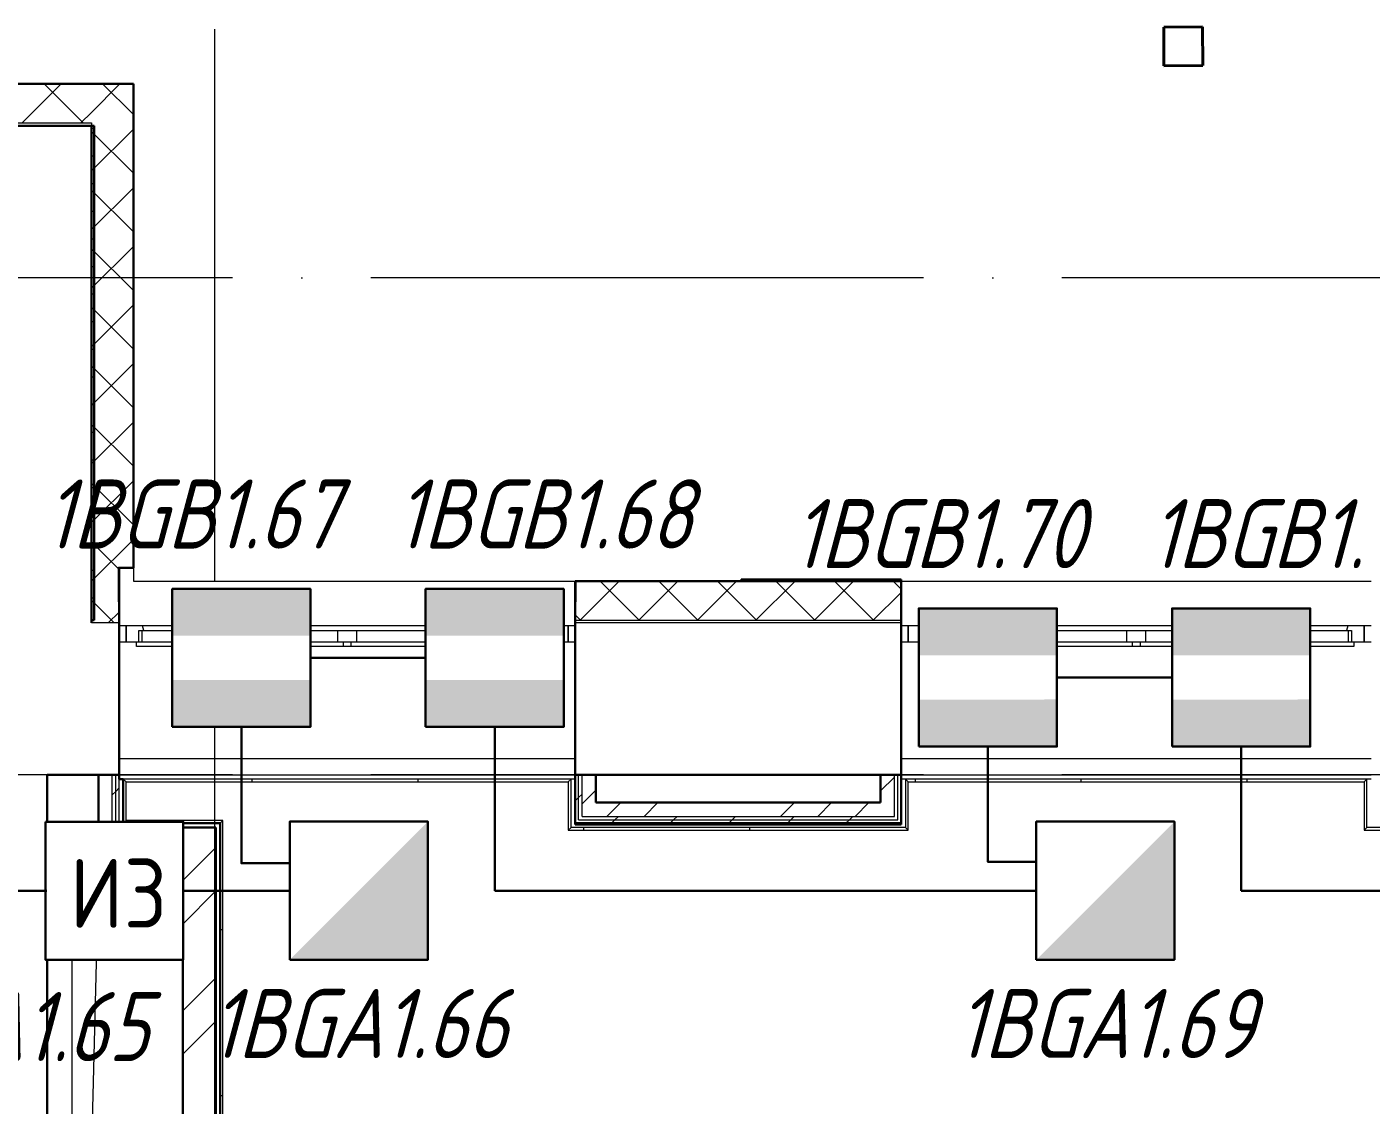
# Model space of a CAD drawing. Header units: millimetres. Extents: x -259793 to 1187961, y -549744 to 43070.
# Drawn here: x -41335 to -36471, y -6539 to -2636 of the extents above; entities that cross this region are included whole.
import ezdxf
from ezdxf.enums import TextEntityAlignment as Align

# ---------------------------------------------------------------- set-up
doc = ezdxf.new("R2010")
doc.units = ezdxf.units.MM
doc.linetypes.add('ADSK_Линия сетки', pattern=[25, 20, -2.5, 0, -2.5])
for name, color, linetype, lineweight in [('_ Окна', 7, 'Continuous', 9), ('RC-Извещатели_охранные', 5, 'Continuous', 30), ('RC-Прочее_оборудование', 5, 'Continuous', 30), ('лс', 5, 'Continuous', 30), ('Несущие колонны', 252, 'Continuous', 18), ('Ограждение', 252, 'Continuous', 9), ('Окна', 252, 'Continuous', 9), ('Оси', 252, 'Continuous', 9), ('Стены внутренние', 7, 'Continuous', 18), ('Стены наружные', 7, 'Continuous', 18), ('Стены штриховка', 7, 'Continuous', 9)]:
    doc.layers.add(name, color=color, linetype=linetype, lineweight=lineweight)
doc.layers.add('RC-Позиционные_обозначения', color=7, linetype='Continuous')
doc.styles.add('ISOCPEUR', font='isocpeur.ttf', dxfattribs={"width": 0.9, "height": 350})
doc.styles.add('RubezhCAD', font='', dxfattribs={"oblique": 10})
doc.styles.get("Standard").update_dxf_attribs({"font": ''})
doc.styles.get('RubezhCAD').set_extended_font_data('GOST type A')
doc.styles.get('Standard').set_extended_font_data('GOST type B')
pattern_1 = [(0, (-32119.8, 96), (0, 600), []), (90, (-32119.8, 96), (-600, 4e-14), [])]

# ---------------------------------------------------------------- blocks, each defined once
blk = doc.blocks.new('RC-UGO-IOZ-02')
at = {"layer": 'RC-Извещатели_охранные'}
blk.add_attdef('PSTN', text='', height=2.5, dxfattribs=at).set_placement((0.977, 2.603), align=Align.BOTTOM_LEFT)
blk.add_wipeout([(2.5, -2.5), (2.5, 2.5), (-2.5, 2.5), (-2.5, -2.5)]).dxf.layer = 'RC-Извещатели_охранные'
blk.add_wipeout([(-2.5, -2.5), (-2.5, 2.5), (2.5, 2.5), (2.5, -2.5)]).dxf.layer = 'RC-Извещатели_охранные'
h = blk.add_hatch(color=256, dxfattribs=at)
h.dxf.hatch_style = 1
h.paths.add_polyline_path([(2.5, -2.5), (2.5, 2.5), (0, 0), (-2.5, -2.5)])
blk.add_lwpolyline([(-2.5, -2.5), (2.5, -2.5), (2.5, 2.5), (-2.5, 2.5)], close=True, dxfattribs=at)
blk = doc.blocks.new('RC-UGO-IOM-02')
at = {"layer": 'RC-Извещатели_охранные'}
blk.add_point((0, 0), dxfattribs=at)
blk.add_attdef('PSTN', text='', height=2.5, dxfattribs=at).set_placement((0.977, 2.603), align=Align.BOTTOM_LEFT)
blk.add_wipeout([(2.5, -2.5), (2.5, 2.5), (-2.5, 2.5), (-2.5, -2.5)]).dxf.layer = 'RC-Извещатели_охранные'
blk.add_wipeout([(-2.5, -2.5), (-2.5, 2.5), (2.5, 2.5), (2.5, -2.5)]).dxf.layer = 'RC-Извещатели_охранные'
h = blk.add_hatch(color=256, dxfattribs=at)
h.dxf.hatch_style = 1
h.paths.add_polyline_path([(2.5, 0.8), (2.5, 2.506), (-2.5, 2.499), (-2.5, 0.8)])
h = blk.add_hatch(color=256, dxfattribs=at)
h.dxf.hatch_style = 1
h.paths.add_polyline_path([(2.5, -2.5), (2.5, -0.794), (-2.5, -0.801), (-2.5, -2.5)])
blk.add_lwpolyline([(-2.5, -2.5), (2.5, -2.5), (2.5, 2.5), (-2.5, 2.5)], close=True, dxfattribs=at)
blk = doc.blocks.new('RC-UGO-IZ-01')
at = {"layer": 'RC-Прочее_оборудование'}
blk.add_point((2.5, 0), dxfattribs=at)
blk.add_attdef('PSTN', text='', height=2.5, dxfattribs=at).set_placement((5.664, 2.581), align=Align.BOTTOM_CENTER)
blk.add_wipeout([(2.493, -2.499), (-2.493, -2.499), (-2.493, 2.499), (2.493, 2.499)]).dxf.layer = 'RC-Прочее_оборудование'
blk.add_wipeout([(-2.493, -2.499), (-2.493, 2.499), (2.493, 2.499), (2.493, -2.499)]).dxf.layer = 'RC-Прочее_оборудование'
blk.add_lwpolyline([(-2.493, 2.499), (2.493, 2.499), (2.493, -2.499), (-2.493, -2.499), (-2.493, 2.499)], close=True, dxfattribs=at)
blk.add_lwpolyline([(-2.493, 2.499), (-2.487, 2.499)], dxfattribs=at)
blk.add_lwpolyline([(-2.493, 2.499), (-2.487, 2.499)], dxfattribs=at)
at = {"layer": 'RC-Прочее_оборудование', "ltscale": 100, "style": 'ISOCPEUR', "width": 0.9}
blk.add_text('ИЗ', height=2.5, dxfattribs=at).set_placement((0.145, -0.085), align=Align.MIDDLE)
blk = doc.blocks.new('1 этаж')
at = {"layer": 'Ограждение', "true_color": 0x636466}
h = blk.add_hatch(dxfattribs=at)
h.set_pattern_fill('FP_25', color=251, style=0, pattern_type=2)
h.set_pattern_definition(pattern_1)
h.paths.add_polyline_path([(-40935.5, -5368.7), (-39375.8, -5368.7), (-39365.8, -5358.7), (-40985.8, -5358.7), (-40975.8, -5368.7)])
h = blk.add_hatch(dxfattribs=at)
h.set_pattern_fill('FP_25', color=251, style=0, pattern_type=2)
h.set_pattern_definition(pattern_1)
h.paths.add_polyline_path([(-38145.8, -5368.7), (-36495.8, -5368.7), (-36485.8, -5358.7), (-38155.8, -5358.7)])
h = blk.add_hatch(dxfattribs=at)
h.set_pattern_fill('FP_25', color=251, style=0, pattern_type=2)
h.set_pattern_definition(pattern_1)
h.paths.add_polyline_path([(-40635.8, -11333.7), (-40625.8, -11323.7), (-40625.8, -5508.7), (-40635.8, -5518.7), (-40635.8, -11117)])
h = blk.add_hatch(dxfattribs=at)
h.set_pattern_fill('FP_25', color=251, style=0, pattern_type=2)
h.set_pattern_definition(pattern_1)
h.paths.add_polyline_path([(-39375.8, -5543.7), (-38145.8, -5543.7), (-38155.8, -5533.7), (-39365.8, -5533.7)])
h = blk.add_hatch(dxfattribs=at)
h.set_pattern_fill('FP_25', color=251, style=0, pattern_type=2)
h.set_pattern_definition(pattern_1)
h.paths.add_polyline_path([(-35395.8, -5543.7), (-35405.8, -5533.7), (-36485.8, -5533.7), (-36495.8, -5543.7), (-35912.7, -5543.7)])
at = {"color": 251, "lineweight": 18, "true_color": 0x636466}
for p, q in [((-41170.8, -9593.7), (-41170.8, -5653.7)), ((-41075.8, -5736.9), (-40770.8, -5653.7)), ((-41170.8, -9593.7), (-41075.8, -5736.9))]:
    blk.add_line(p, q, dxfattribs=at)
at = {"layer": '_ Окна', "color": 251, "true_color": 0x636466}
for p, q in [((-40975.8, -4803.7), (-41000.8, -4803.7)), ((-40975.8, -4861.7), (-40975.8, -4803.7)), ((-39350.8, -4803.7), (-39375.8, -4803.7)), ((-39375.8, -4803.7), (-39375.8, -4861.7)), ((-38145.8, -4803.7), (-38170.8, -4803.7)), ((-38145.8, -4861.7), (-38145.8, -4803.7)), ((-36470.8, -4803.7), (-36495.8, -4803.7)), ((-36495.8, -4803.7), (-36495.8, -4861.7)), ((-41000.8, -4861.7), (-40975.8, -4861.7)), ((-39375.8, -4861.7), (-39350.8, -4861.7)), ((-38170.8, -4861.7), (-38145.8, -4861.7)), ((-36495.8, -4861.7), (-36470.8, -4861.7))]:
    blk.add_line(p, q, dxfattribs=at)
at = {"layer": '_ Окна', "color": 251, "lineweight": 18, "true_color": 0x636466}
for p, q in [((-40916.4, -4803.7), (-40975.8, -4803.7)), ((-40975.8, -4803.7), (-40975.8, -4861.7)), ((-40911.8, -4820.7), (-40916.4, -4803.7)), ((-39435.2, -4803.7), (-39439.8, -4820.7)), ((-39375.8, -4803.7), (-39435.2, -4803.7)), ((-39375.8, -4861.7), (-39375.8, -4803.7)), ((-38086.4, -4803.7), (-38145.8, -4803.7)), ((-38145.8, -4803.7), (-38145.8, -4861.7)), ((-38081.8, -4820.7), (-38086.4, -4803.7)), ((-36555.2, -4803.7), (-36559.8, -4820.7)), ((-36495.8, -4803.7), (-36555.2, -4803.7)), ((-36495.8, -4861.7), (-36495.8, -4803.7)), ((-40975.8, -4861.7), (-40937.8, -4861.7)), ((-40929.8, -4861.7), (-40929.8, -4820.7)), ((-40929.8, -4820.7), (-40917.8, -4820.7)), ((-39433.8, -4820.7), (-39421.8, -4820.7)), ((-39421.8, -4820.7), (-39421.8, -4861.7)), ((-39413.8, -4861.7), (-39375.8, -4861.7)), ((-38145.8, -4861.7), (-38107.8, -4861.7)), ((-38099.8, -4861.7), (-38099.8, -4820.7)), ((-38099.8, -4820.7), (-38087.8, -4820.7)), ((-36553.8, -4820.7), (-36541.8, -4820.7)), ((-36541.8, -4820.7), (-36541.8, -4861.7)), ((-36533.8, -4861.7), (-36495.8, -4861.7))]:
    blk.add_line(p, q, dxfattribs=at)
at = {"layer": 'Несущие колонны', "color": 251, "lineweight": 40, "true_color": 0x636466}
for p, q in [((-37221, -2636.6), (-37081, -2635.9)), ((-37220.3, -2776.6), (-37221, -2636.6)), ((-37081, -2635.9), (-37080.3, -2775.9)), ((-37080.3, -2775.9), (-37220.3, -2776.6))]:
    blk.add_line(p, q, dxfattribs=at)
at = {"layer": 'Несущие колонны', "color": 251, "true_color": 0x636466}
for p, q in [((-37221, -2636.6), (-37081, -2635.9)), ((-37220.3, -2776.6), (-37221, -2636.6)), ((-37081, -2635.9), (-37080.3, -2775.9)), ((-37080.3, -2775.9), (-37220.3, -2776.6))]:
    blk.add_line(p, q, dxfattribs=at)
at = {"layer": 'Ограждение', "color": 251, "true_color": 0x636466}
for p, q in [((-40975.8, -5368.7), (-40985.8, -5358.7)), ((-40975.8, -5508.7), (-40975.8, -5368.7)), ((-40975.8, -5368.7), (-39375.8, -5368.7)), ((-39375.8, -5368.7), (-39365.8, -5358.7)), ((-39375.8, -5368.7), (-39375.8, -5543.7)), ((-39365.8, -5533.7), (-39365.8, -5358.7)), ((-38145.8, -5368.7), (-38155.8, -5358.7)), ((-38155.8, -5358.7), (-38155.8, -5533.7)), ((-38145.8, -5543.7), (-38145.8, -5368.7)), ((-38145.8, -5368.7), (-36495.8, -5368.7)), ((-36495.8, -5368.7), (-36485.8, -5358.7)), ((-36495.8, -5368.7), (-36495.8, -5543.7)), ((-36485.8, -5533.7), (-36485.8, -5358.7)), ((-40985.8, -5518.7), (-40975.8, -5508.7)), ((-40625.8, -5508.7), (-40975.8, -5508.7)), ((-40625.8, -5508.7), (-40635.8, -5518.7)), ((-40625.8, -11323.7), (-40625.8, -5508.7)), ((-39375.8, -5543.7), (-39365.8, -5533.7)), ((-39375.8, -5543.7), (-38145.8, -5543.7)), ((-38155.8, -5533.7), (-39365.8, -5533.7)), ((-38145.8, -5543.7), (-38155.8, -5533.7)), ((-36495.8, -5543.7), (-36485.8, -5533.7)), ((-36495.8, -5543.7), (-35395.8, -5543.7)), ((-35405.8, -5533.7), (-36485.8, -5533.7))]:
    blk.add_line(p, q, dxfattribs=at)
at = {"layer": 'Окна', "color": 251, "true_color": 0x636466}
for p, q in [((-39435.2, -4803.7), (-40916.4, -4803.7)), ((-36555.2, -4803.7), (-38086.4, -4803.7)), ((-40937.8, -4861.7), (-40190.8, -4861.7)), ((-40937.8, -4878.7), (-40937.8, -4861.7)), ((-40917.8, -4820.7), (-40210.8, -4820.7)), ((-40917.8, -4861.7), (-40917.8, -4820.7)), ((-40210.8, -4820.7), (-40140.8, -4820.7)), ((-40210.8, -4820.7), (-40210.8, -4861.7)), ((-40190.8, -4861.7), (-40160.8, -4861.7)), ((-40190.8, -4861.7), (-40190.8, -4878.7)), ((-40160.8, -4861.7), (-39413.8, -4861.7)), ((-40160.8, -4878.7), (-40160.8, -4861.7)), ((-40140.8, -4820.7), (-39433.8, -4820.7)), ((-40140.8, -4861.7), (-40140.8, -4820.7)), ((-39433.8, -4820.7), (-39433.8, -4861.7)), ((-39413.8, -4861.7), (-39413.8, -4878.7)), ((-38107.8, -4861.7), (-37335.8, -4861.7)), ((-38107.8, -4878.7), (-38107.8, -4861.7)), ((-38087.8, -4820.7), (-37355.8, -4820.7)), ((-38087.8, -4861.7), (-38087.8, -4820.7)), ((-37355.8, -4820.7), (-37285.8, -4820.7)), ((-37355.8, -4820.7), (-37355.8, -4861.7)), ((-37335.8, -4861.7), (-37305.8, -4861.7)), ((-37335.8, -4861.7), (-37335.8, -4878.7)), ((-37305.8, -4861.7), (-36533.8, -4861.7)), ((-37305.8, -4878.7), (-37305.8, -4861.7)), ((-37285.8, -4820.7), (-36553.8, -4820.7)), ((-37285.8, -4861.7), (-37285.8, -4820.7)), ((-36553.8, -4820.7), (-36553.8, -4861.7)), ((-36533.8, -4861.7), (-36533.8, -4878.7)), ((-40190.8, -4878.7), (-40937.8, -4878.7)), ((-40160.8, -4878.7), (-40190.8, -4878.7)), ((-39413.8, -4878.7), (-40160.8, -4878.7)), ((-37335.8, -4878.7), (-38107.8, -4878.7)), ((-37305.8, -4878.7), (-37335.8, -4878.7)), ((-36533.8, -4878.7), (-37305.8, -4878.7))]:
    blk.add_line(p, q, dxfattribs=at)
at = {"layer": 'Оси', "color": 251, "linetype": 'ADSK_Линия сетки', "ltscale": 100, "true_color": 0x636466}
for p, q in [((-40655.8, -2643.7), (-40655.8, -33769.9)), ((4411.5, -3543.7), (-72528.1, -3543.7)), ((4411.5, -5343.7), (-72528.1, -5343.7))]:
    blk.add_line(p, q, dxfattribs=at)
at = {"layer": 'Стены внутренние', "color": 251, "lineweight": 30, "true_color": 0x636466}
for p, q in [((-40948.8, -2841.7), (-42505.8, -2841.7)), ((-40948.8, -4593.7), (-40948.8, -2841.7)), ((-41000.8, -5343.7), (-41000.8, -4593.7)), ((-41000.8, -4593.7), (-40948.8, -4593.7)), ((-38750.8, -4641.7), (-39350.8, -4641.7)), ((-39350.8, -4641.7), (-39350.8, -4783.7)), ((-38170.8, -4783.7), (-38170.8, -4641.7)), ((-41100.8, -4783.7), (-41100.8, -4793.7)), ((-39350.8, -4793.7), (-39350.8, -5343.7)), ((-38170.8, -5343.7), (-38170.8, -4793.7)), ((-41260.8, -5533.7), (-41260.8, -5343.7)), ((-41260.8, -5343.7), (-41075.8, -5343.7)), ((-39275.8, -5343.7), (-38245.8, -5343.7)), ((-41260.8, -9593.7), (-41260.8, -5653.7))]:
    blk.add_line(p, q, dxfattribs=at)
at = {"layer": 'Стены внутренние', "color": 251, "linetype": 'Continuous', "lineweight": 9, "true_color": 0x636466}
for p, q in [((-41351.4, -2983.7), (-41211.4, -2843.7)), ((-41131.6, -2983.7), (-41271.6, -2843.7)), ((-41100.8, -2945.3), (-40999.3, -2843.7)), ((-40950.8, -2952.4), (-41059.5, -2843.7)), ((-41034.1, -2843.7), (-41035.2, -2841.7)), ((-41033.1, -2841.7), (-41034.2, -2843.7)), ((-41139.3, -2983.7), (-41100.8, -2945.3)), ((-41100.8, -3157.4), (-40950.8, -3007.4)), ((-40950.8, -3164.5), (-41100.8, -3014.5)), ((-40950.8, -3053.6), (-40948.8, -3053.6)), ((-41100.8, -3369.5), (-40950.8, -3219.5)), ((-40950.8, -3376.7), (-41100.8, -3226.7)), ((-40949.5, -3396.6), (-40950.8, -3394.3)), ((-41100.8, -3581.7), (-40950.8, -3431.7)), ((-40950.8, -3588.8), (-41100.8, -3438.8)), ((-40948.8, -3601), (-40950.8, -3597.5)), ((-41100.8, -3793.8), (-40950.8, -3643.8)), ((-40950.8, -3800.9), (-41100.8, -3650.9)), ((-40950.8, -3663.2), (-40948.8, -3663.2)), ((-41100.8, -4005.9), (-40950.8, -3855.9)), ((-40950.8, -4013.1), (-41100.8, -3863.1)), ((-40950.8, -3866.4), (-40948.8, -3866.4)), ((-41100.8, -4218.1), (-40950.8, -4068.1)), ((-40950.8, -4225.2), (-41100.8, -4075.2)), ((-40950.8, -4171.2), (-40948.8, -4171.2)), ((-41100.8, -4430.2), (-40950.8, -4280.2)), ((-40950.8, -4437.3), (-41100.8, -4287.3)), ((-41100.8, -4642.3), (-40950.8, -4492.3)), ((-41002.8, -4597.5), (-41100.8, -4499.5)), ((-40948.8, -4524.6), (-40950.8, -4528.1)), ((-39333, -4783.7), (-39193, -4643.7)), ((-39290.9, -4643.7), (-39292.1, -4641.7)), ((-39119.5, -4783.7), (-39259.5, -4643.7)), ((-39139.4, -4641.7), (-39140.5, -4643.7)), ((-39120.9, -4783.7), (-38980.9, -4643.7)), ((-38907.4, -4783.7), (-39047.4, -4643.7)), ((-38908.7, -4783.7), (-38768.7, -4643.7)), ((-38695.2, -4783.7), (-38835.2, -4643.7)), ((-38696.6, -4783.7), (-38556.6, -4643.7)), ((-38483.1, -4783.7), (-38623.1, -4643.7)), ((-38484.5, -4783.7), (-38344.5, -4643.7)), ((-38271, -4783.7), (-38411, -4643.7)), ((-38235.1, -4643.7), (-38236.2, -4641.7)), ((-38172.8, -4669.8), (-38198.8, -4643.7)), ((-41018.7, -4793.7), (-41100.8, -4711.6)), ((-38272.3, -4783.7), (-38172.8, -4684.2)), ((-41040.1, -4793.7), (-41000.8, -4754.5)), ((-39331.6, -4783.7), (-39350.8, -4764.5))]:
    blk.add_line(p, q, dxfattribs=at)
at = {"layer": 'Стены внутренние', "color": 251, "true_color": 0x636466}
for p, q in [((-40948.8, -4593.7), (-40948.8, -4641.7)), ((-41002.8, -4641.7), (-41000.8, -4641.7)), ((-41002.8, -4643.7), (-41000.8, -4643.7)), ((-40948.8, -4641.7), (-39350.8, -4641.7)), ((-38170.8, -4641.7), (-36470.8, -4641.7)), ((-41000.8, -4793.7), (-41100.8, -4793.7)), ((-38170.8, -4793.7), (-39350.8, -4793.7)), ((-41000.8, -5283.7), (-39350.8, -5283.7)), ((-38170.8, -5283.7), (-36470.8, -5283.7))]:
    blk.add_line(p, q, dxfattribs=at)
at = {"layer": 'Стены наружные', "color": 251, "lineweight": 30, "true_color": 0x636466}
for p, q in [((-42505.8, -2993.7), (-41090.8, -2993.7)), ((-41100.8, -2993.7), (-41100.8, -4783.7)), ((-41090.8, -4783.7), (-41090.8, -2993.7)), ((-38170.8, -4636.7), (-38750.8, -4636.7)), ((-38750.8, -4636.7), (-38750.8, -4641.7)), ((-38750.8, -4641.7), (-38170.8, -4641.7)), ((-38170.8, -4641.7), (-38170.8, -4636.7)), ((-41100.8, -4783.7), (-41090.8, -4783.7)), ((-39350.8, -4783.7), (-39350.8, -4793.7)), ((-38170.8, -4793.7), (-38170.8, -4783.7)), ((-41075.8, -5343.7), (-41075.8, -5533.7)), ((-41000.8, -5343.7), (-41075.8, -5343.7)), ((-41000.8, -5358.7), (-41000.8, -5343.7)), ((-39275.8, -5343.7), (-39350.8, -5343.7)), ((-39350.8, -5343.7), (-39350.8, -5523.7)), ((-39275.8, -5443.7), (-39275.8, -5343.7)), ((-38245.8, -5343.7), (-38245.8, -5443.7)), ((-38170.8, -5343.7), (-38245.8, -5343.7)), ((-38170.8, -5523.7), (-38170.8, -5343.7)), ((-40985.8, -5358.7), (-41000.8, -5358.7)), ((-40985.8, -5518.7), (-40985.8, -5358.7)), ((-38245.8, -5443.7), (-39275.8, -5443.7)), ((-41075.8, -5533.7), (-41260.8, -5533.7)), ((-41260.8, -5533.7), (-41260.8, -5653.7)), ((-41075.8, -5518.7), (-41253.3, -5518.7)), ((-41253.3, -5518.7), (-41253.3, -5523.7)), ((-41253.3, -5523.7), (-41075.8, -5523.7)), ((-40650.8, -5533.7), (-41000.8, -5533.7)), ((-40635.8, -5518.7), (-40985.8, -5518.7)), ((-40650.8, -5533.7), (-40650.8, -11152.7)), ((-40635.8, -11333.7), (-40635.8, -5518.7)), ((-39350.8, -5518.7), (-38170.8, -5518.7)), ((-38170.8, -5518.7), (-39350.8, -5518.7)), ((-39350.8, -5523.7), (-38170.8, -5523.7)), ((-41260.8, -5653.7), (-40770.8, -5653.7)), ((-40770.8, -5653.7), (-40770.8, -9593.7))]:
    blk.add_line(p, q, dxfattribs=at)
at = {"layer": 'Стены наружные', "color": 251, "linetype": 'Continuous', "lineweight": 9, "true_color": 0x636466}
for p, q in [((-41090.8, -3004), (-41100.8, -3004)), ((-41090.8, -3104), (-41100.8, -3104)), ((-41090.8, -3204), (-41100.8, -3204)), ((-41090.8, -3304), (-41100.8, -3304)), ((-41090.8, -3404), (-41100.8, -3404)), ((-41090.8, -3504), (-41100.8, -3504)), ((-41090.8, -3604), (-41100.8, -3604)), ((-41090.8, -3704), (-41100.8, -3704)), ((-41090.8, -3804), (-41100.8, -3804)), ((-41090.8, -3904), (-41100.8, -3904)), ((-41090.8, -4004), (-41100.8, -4004)), ((-41090.8, -4104), (-41100.8, -4104)), ((-41090.8, -4204), (-41100.8, -4204)), ((-41090.8, -4304), (-41100.8, -4304)), ((-41090.8, -4404), (-41100.8, -4404)), ((-41090.8, -4504), (-41100.8, -4504)), ((-41090.8, -4604), (-41100.8, -4604)), ((-38236.2, -4641.7), (-38239.1, -4636.7)), ((-41090.8, -4704), (-41100.8, -4704)), ((-41013.3, -5403.4), (-41000.8, -5390.9)), ((-39321.1, -5443.7), (-39275.8, -5398.4)), ((-38245.8, -5401.6), (-38195.8, -5351.6)), ((-41025.8, -5415.9), (-41013.3, -5403.4)), ((-39350.8, -5437.9), (-39338.3, -5425.4)), ((-39338.3, -5425.4), (-39325.8, -5412.9)), ((-39325.8, -5448.4), (-39321.1, -5443.7)), ((-39236.2, -5493.7), (-39186.2, -5443.7)), ((-39101.3, -5493.7), (-39051.3, -5443.7)), ((-38607.8, -5493.7), (-38557.8, -5443.7)), ((-38472.9, -5493.7), (-38422.9, -5443.7)), ((-38337.9, -5493.7), (-38287.9, -5443.7)), ((-39207, -5506.2), (-39194.5, -5493.7)), ((-38994.8, -5506.2), (-38982.3, -5493.7)), ((-38782.7, -5506.2), (-38770.2, -5493.7)), ((-38570.6, -5506.2), (-38558.1, -5493.7)), ((-38358.5, -5506.2), (-38346, -5493.7)), ((-41169.8, -5653.7), (-41049.8, -5533.7)), ((-41133.7, -5523.7), (-41128.7, -5518.7)), ((-41012.6, -5653.7), (-40892.6, -5533.7)), ((-39219.5, -5518.7), (-39207, -5506.2)), ((-39012.3, -5523.7), (-39007.3, -5518.7)), ((-39007.3, -5518.7), (-38994.8, -5506.2)), ((-38795.2, -5518.7), (-38782.7, -5506.2)), ((-38588.1, -5523.7), (-38583.1, -5518.7)), ((-38583.1, -5518.7), (-38570.6, -5506.2)), ((-38371, -5518.7), (-38358.5, -5506.2)), ((-40770.8, -5726.2), (-40650.8, -5606.2)), ((-40770.8, -5883.4), (-40650.8, -5763.4)), ((-40770.8, -6197.7), (-40650.8, -6077.7)), ((-40770.8, -6354.8), (-40650.8, -6234.8))]:
    blk.add_line(p, q, dxfattribs=at)
at = {"layer": 'Стены наружные', "color": 251, "true_color": 0x636466}
for p, q in [((-41000.8, -5343.7), (-39350.8, -5343.7)), ((-38170.8, -5343.7), (-36470.8, -5343.7)), ((-39350.8, -5358.7), (-40985.8, -5358.7)), ((-36470.8, -5358.7), (-38170.8, -5358.7))]:
    blk.add_line(p, q, dxfattribs=at)
at = {"layer": 'Стены штриховка', "color": 251, "true_color": 0x636466}
for p, q in [((-40948.8, -2843.7), (-42503.8, -2843.7)), ((-40950.8, -4591.7), (-40950.8, -2841.7)), ((-42505.8, -2983.7), (-41100.8, -2983.7)), ((-41100.8, -2983.7), (-41100.8, -2993.7)), ((-41002.8, -4641.7), (-41002.8, -4591.7)), ((-41002.8, -4591.7), (-40950.8, -4591.7)), ((-41002.8, -4717.7), (-41002.8, -4643.7)), ((-38172.8, -4643.7), (-39348.8, -4643.7)), ((-39348.8, -4643.7), (-39348.8, -4717.7)), ((-38172.8, -4717.7), (-38172.8, -4643.7)), ((-41000.8, -4717.7), (-41002.8, -4717.7)), ((-39350.8, -4717.7), (-39348.8, -4717.7)), ((-38172.8, -4717.7), (-38170.8, -4717.7)), ((-39350.8, -4783.7), (-38170.8, -4783.7)), ((-41025.8, -5533.7), (-41025.8, -5343.7)), ((-41013.3, -5533.7), (-41013.3, -5343.7)), ((-39338.3, -5506.2), (-39338.3, -5343.7)), ((-39325.8, -5493.7), (-39325.8, -5343.7)), ((-38195.8, -5493.7), (-38195.8, -5343.7)), ((-38183.3, -5506.2), (-38183.3, -5343.7)), ((-41000.8, -5533.7), (-41000.8, -5358.7)), ((-39325.8, -5493.7), (-38195.8, -5493.7)), ((-41075.8, -5533.7), (-41000.8, -5533.7)), ((-39338.3, -5506.2), (-38183.3, -5506.2))]:
    blk.add_line(p, q, dxfattribs=at)

msp = doc.modelspace()

# ---------------------------------------------------------------- block references
msp.add_blockref('1 этаж', (0, 0))

# ---------------------------------------------------------------- next in the draw order: block references
at = {"layer": 'RC-Извещатели_охранные', "color": 1, "ltscale": 0.01}
ref = msp.add_blockref('RC-UGO-IOM-02', (-40558.7482, -4920.14082), dxfattribs=dict(at, xscale=100, yscale=100, zscale=100))
ref.add_attrib('PSTN', '1BGB1.67', dxfattribs={"layer": 'RC-Позиционные_обозначения', "height": 250, "style": 'RubezhCAD', "oblique": 15}).set_placement((-40739.08367, -4599.17553), align=Align.BOTTOM_CENTER)
ref = msp.add_blockref('RC-UGO-IOM-02', (-39641.98291, -4920.14082), dxfattribs=dict(at, xscale=100, yscale=100, zscale=100))
ref.add_attrib('PSTN', '1BGB1.68', dxfattribs={"layer": 'RC-Позиционные_обозначения', "height": 250, "style": 'RubezhCAD', "oblique": 15}).set_placement((-39464.08358, -4599.17553), align=Align.BOTTOM_CENTER)
ref = msp.add_blockref('RC-UGO-IOM-02', (-37857.55951, -4991.1787), dxfattribs=dict(at, xscale=100, yscale=100, zscale=100))
ref.add_attrib('PSTN', '1BGB1.70', dxfattribs={"layer": 'RC-Позиционные_обозначения', "height": 250, "style": 'RubezhCAD', "oblique": 15}).set_placement((-38037.89498, -4670.2134), align=Align.BOTTOM_CENTER)
ref = msp.add_blockref('RC-UGO-IOM-02', (-36940.79422, -4991.1787), dxfattribs=dict(at, xscale=100, yscale=100, zscale=100))
ref.add_attrib('PSTN', '1BGB1.71', dxfattribs={"layer": 'RC-Позиционные_обозначения', "height": 250, "style": 'RubezhCAD', "oblique": 15}).set_placement((-36762.89489, -4670.2134), align=Align.BOTTOM_CENTER)
ref = msp.add_blockref('RC-UGO-IOZ-02', (-40133.67159, -5762.76893), dxfattribs=dict(at, xscale=100, yscale=100, zscale=100))
ref.add_attrib('PSTN', '1BGA1.66', dxfattribs={"layer": 'RC-Позиционные_обозначения', "height": 250, "style": 'RubezhCAD', "oblique": 15}).set_placement((-40133.67159, -6443.48771), align=Align.BOTTOM_CENTER)
ref = msp.add_blockref('RC-UGO-IOZ-02', (-37432.4829, -5762.76893), dxfattribs=dict(at, xscale=100, yscale=100, zscale=100))
ref.add_attrib('PSTN', '1BGA1.69', dxfattribs={"layer": 'RC-Позиционные_обозначения', "height": 250, "style": 'RubezhCAD', "oblique": 15}).set_placement((-37432.4829, -6443.48771), align=Align.BOTTOM_CENTER)
at = {"layer": 'RC-Прочее_оборудование', "color": 1, "ltscale": 0.01}
ref = msp.add_blockref('RC-UGO-IZ-01', (-41018.25621, -5762.76893), dxfattribs=dict(at, xscale=100, yscale=100, zscale=100))
ref.add_attrib('PSTN', '1A1.65', (-41628.90744, -6379.60533), dxfattribs={"layer": 'RC-Позиционные_обозначения', "height": 250, "style": 'RubezhCAD', "oblique": 15})

# ---------------------------------------------------------------- next in the draw order: linework, layer by layer
at = {"layer": 'лс'}
for p, q in [((-40308.7482, -4920.14082), (-39891.98291, -4920.14082)), ((-37607.55951, -4991.1787), (-37190.79422, -4991.1787)), ((-39641.98291, -5762.76893), (-39641.98291, -5170.14082)), ((-37682.4829, -5762.76893), (-39641.98291, -5762.76893)), ((-36940.79422, -5762.76893), (-34802.37996, -5762.76893))]:
    msp.add_line(p, q, dxfattribs=at)
for points in [[(-42670.51481, -4855.52664), (-42670.51481, -3999.86529), (-41794.60717, -3999.86529), (-41794.60717, -5762.76893), (-41262.80155, -5762.76893)], [(-40383.67159, -5663.11003), (-40558.7482, -5663.11003), (-40558.7482, -5170.14082)], [(-37682.4829, -5658.50898), (-37857.55951, -5658.50898), (-37857.55951, -5241.1787)], [(-36940.79422, -5241.1787), (-36940.79422, -5762.76893)], [(-40768.25621, -5762.76893), (-40383.67159, -5762.76893)]]:
    msp.add_lwpolyline(points, dxfattribs=at)

doc.saveas('drawing.dxf')
